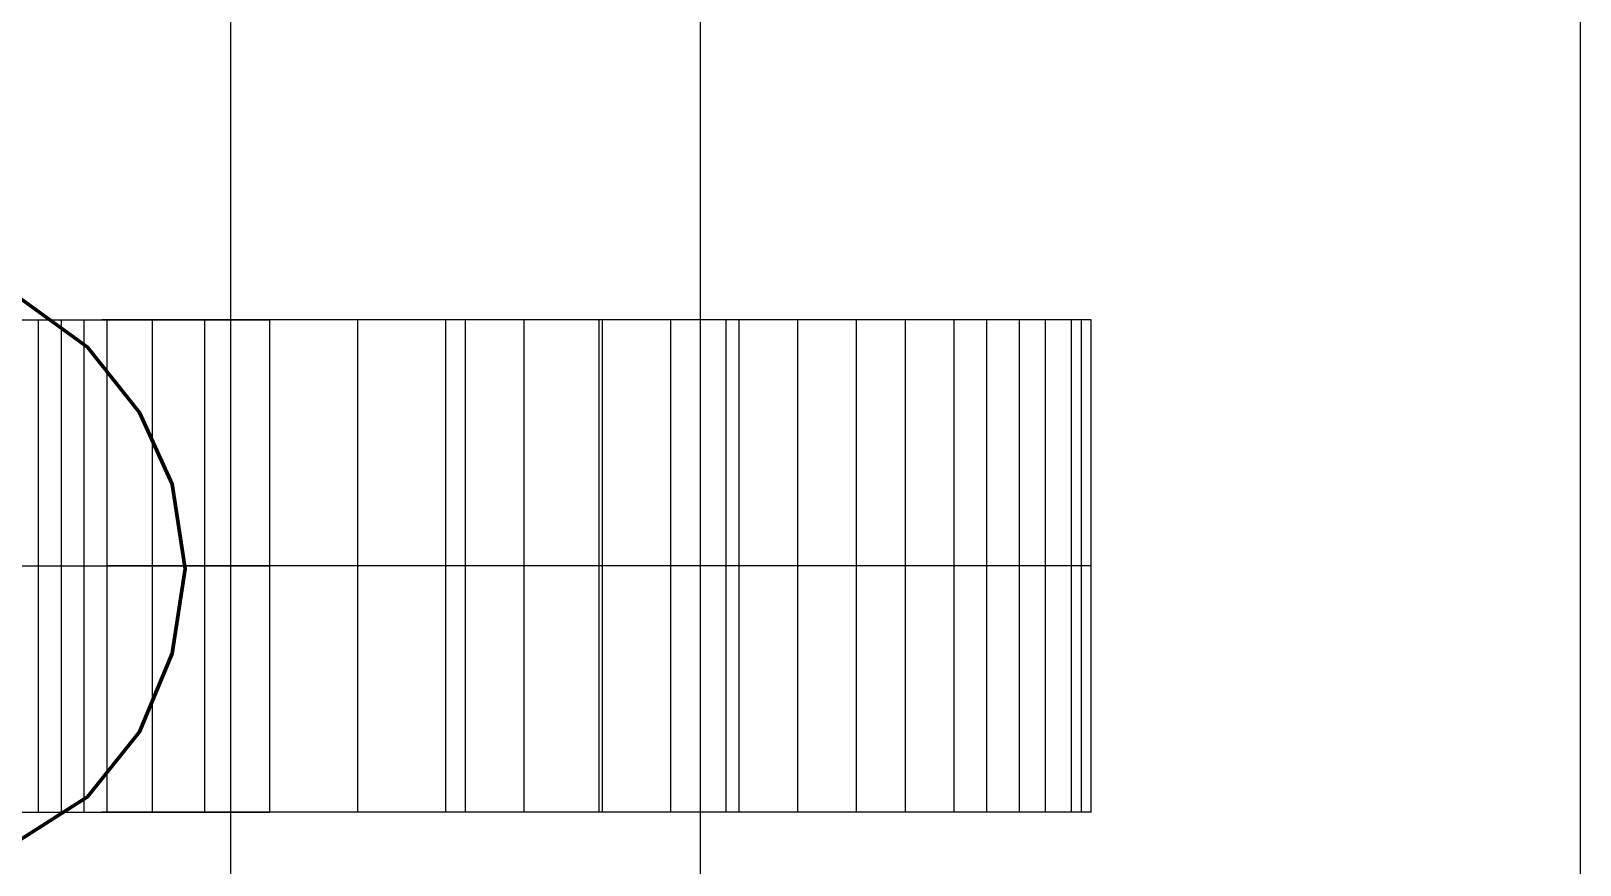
# Model space of a CAD drawing. Header units: millimetres. Extents: x -12.4 to 12.4, y -25.7 to 17.9.
# Drawn here: x 2.39 to 7.42, y 8.43 to 11.13 of the extents above; entities that cross this region are included whole.
import ezdxf

# ---------------------------------------------------------------- set-up
doc = ezdxf.new("R2010")
doc.units = ezdxf.units.MM
doc.layers.add('Default', color=7, linetype='Continuous', true_color=0x000000)

msp = doc.modelspace()

# ---------------------------------------------------------------- linework, layer by layer
at = {"layer": 'Default'}
for points in [[(7.4189, 16.6053), (7.4189, 4.3074)], [(7.4189, 16.6053), (7.4189, 4.3074)], [(7.4189, 16.6053), (7.4189, 4.3074)], [(2.5718, 10.1071), (2.3389, 10.2764)], [(2.5718, 10.1071), (2.3389, 10.2764)], [(2.5718, 10.1071), (2.3389, 10.2764)], [(-3.1644, 10.1965), (3.1644, 10.1965)], [(2.413, 8.5965), (2.413, 10.1965)], [(2.4871, 8.5965), (2.4871, 10.1965)], [(2.5612, 8.5965), (2.5612, 10.1965)], [(5.8314, 10.1965), (2.6182, 10.1965)], [(2.6353, 8.5965), (2.6353, 10.1965)], [(5.8314, 10.1965), (2.6353, 10.1965)], [(2.7834, 8.5965), (2.7834, 10.1965)], [(2.9528, 8.5965), (2.9528, 10.1965)], [(3.1644, 8.5965), (3.1644, 10.1965)], [(3.4502, 8.5965), (3.4502, 10.1965)], [(3.7359, 8.5965), (3.7359, 10.1965)], [(3.7994, 8.5965), (3.7994, 10.1965)], [(3.7994, 8.5965), (3.7994, 10.1965)], [(3.9899, 8.5965), (3.9899, 10.1965)], [(4.2333, 8.5965), (4.2333, 10.1965)], [(4.2439, 8.5965), (4.2439, 10.1965)], [(4.4662, 8.5965), (4.4662, 10.1965)], [(4.6461, 8.5965), (4.6461, 10.1965)], [(4.6884, 8.5965), (4.6884, 10.1965)], [(4.8789, 8.5965), (4.8789, 10.1965)], [(5.0694, 8.5965), (5.0694, 10.1965)], [(5.2282, 8.5965), (5.2282, 10.1965)], [(5.3869, 8.5965), (5.3869, 10.1965)], [(5.4928, 8.5965), (5.4928, 10.1965)], [(5.5986, 8.5965), (5.5986, 10.1965)], [(5.6833, 8.5965), (5.6833, 10.1965)], [(5.7679, 8.5965), (5.7679, 10.1965)], [(5.7997, 8.5965), (5.7997, 10.1965)], [(5.8314, 8.5965), (5.8314, 10.1965)], [(5.8314, 8.5965), (5.8314, 10.1965)], [(5.8314, 8.5965), (5.8314, 10.1965)], [(2.7411, 9.8954), (2.5718, 10.1071)], [(2.7411, 9.8954), (2.5718, 10.1071)], [(2.7411, 9.8954), (2.5718, 10.1071)], [(2.8469, 9.6626), (2.7411, 9.8954)], [(2.8469, 9.6626), (2.7411, 9.8954)], [(2.8469, 9.6626), (2.7411, 9.8954)], [(2.8893, 9.3874), (2.8469, 9.6626)], [(2.8893, 9.3874), (2.8469, 9.6626)], [(2.8893, 9.3874), (2.8469, 9.6626)], [(-3.1644, 9.3965), (3.1644, 9.3965)], [(5.8314, 9.3965), (2.6353, 9.3965)], [(2.8469, 9.1123), (2.8893, 9.3874)], [(2.8469, 9.1123), (2.8893, 9.3874)], [(2.8469, 9.1123), (2.8893, 9.3874)], [(2.7411, 8.8582), (2.8469, 9.1123)], [(2.7411, 8.8582), (2.8469, 9.1123)], [(2.7411, 8.8582), (2.8469, 9.1123)], [(2.5718, 8.6466), (2.7411, 8.8582)], [(2.5718, 8.6466), (2.7411, 8.8582)], [(2.5718, 8.6466), (2.7411, 8.8582)], [(2.3389, 8.4984), (2.5718, 8.6466)], [(2.3389, 8.4984), (2.5718, 8.6466)], [(2.3389, 8.4984), (2.5718, 8.6466)], [(-3.1644, 8.5965), (3.1644, 8.5965)], [(5.8314, 8.5965), (2.6182, 8.5965)], [(5.8314, 8.5965), (2.6353, 8.5965)]]:
    msp.add_lwpolyline(points, dxfattribs=at)
at = {"layer": 'Default', "color": 178, "true_color": 0x000000}
msp.add_lwpolyline([(3.0374, 7.7364), (3.0374, 11.5464), (4.5614, 11.5464), (4.5614, 7.7364)], close=True, dxfattribs=at)
at = {"layer": 'Default', "extrusion": (1, 0, 0)}
for points in [[(10.4563, 0), (10.4563, -1.6)], [(10.1918, 0), (10.1918, -1.6)], [(10.1965, 5.445), (10.1965, 0.111)], [(10.1071, 0), (10.1071, -1.6)], [(10.0013, 0), (10.0013, -1.6)], [(9.8954, 0), (9.8954, -1.6)], [(9.779, 0), (9.779, -1.6)], [(9.6626, 0), (9.6626, -1.6)], [(9.525, 0), (9.525, -1.6)], [(9.3874, 0), (9.3874, -1.6)], [(9.3965, 5.445), (9.3965, 0.111)], [(9.2498, 0), (9.2498, -1.6)], [(9.1123, 0), (9.1123, -1.6)], [(8.9853, 0), (8.9853, -1.6)], [(8.8582, 0), (8.8582, -1.6)], [(8.7524, 0), (8.7524, -1.6)], [(8.6466, 0), (8.6466, -1.6)], [(8.5725, 0), (8.5725, -1.6)], [(8.5965, 5.445), (8.5965, 0.111)]]:
    msp.add_lwpolyline(points, dxfattribs=at)
at = {"layer": 'Default', "color": 178, "lineweight": 211, "true_color": 0x000000}
msp.add_lwpolyline([(2.3389, 8.4984), (2.5718, 8.6466), (2.7411, 8.8582), (2.8469, 9.1123), (2.8893, 9.3874), (2.8469, 9.6626), (2.7411, 9.8954), (2.5718, 10.1071), (2.3389, 10.2764), (-2.3389, 10.2764), (-2.5718, 10.1071), (-2.7411, 9.8954), (-2.8681, 9.6626), (-2.8892, 9.3874), (-2.8681, 9.1123), (-2.7411, 8.8582), (-2.5718, 8.6466), (-2.3389, 8.4984)], close=True, dxfattribs=at)
at = {"layer": 'Default', "extrusion": (0, 1, 0)}
for points in [[(-2.7834, 5.191), (-2.7825, 5.2631), (-2.7798, 5.3348), (-2.7753, 5.4059), (-2.769, 5.4766), (-2.761, 5.5468), (-2.7512, 5.6165), (-2.7398, 5.6856), (-2.7267, 5.7541), (-2.7119, 5.822), (-2.6955, 5.8892), (-2.6774, 5.9559), (-2.6578, 6.0218), (-2.6366, 6.0871), (-2.6139, 6.1516), (-2.5896, 6.2155), (-2.5639, 6.2785), (-2.5366, 6.3408), (-2.5079, 6.4023), (-2.4778, 6.463), (-2.4462, 6.5228), (-2.4132, 6.5817), (-2.3789, 6.6398), (-2.3432, 6.6969), (-2.3062, 6.7531), (-2.2679, 6.8084), (-2.2283, 6.8627), (-2.1875, 6.916), (-2.1454, 6.9682), (-2.1021, 7.0194), (-2.0576, 7.0696), (-2.0119, 7.1187), (-1.9651, 7.1666), (-1.9171, 7.2135), (-1.868, 7.2591), (-1.8179, 7.3037), (-1.7667, 7.347), (-1.7144, 7.3891), (-1.6611, 7.4299), (-1.6068, 7.4695), (-1.5516, 7.5078), (-1.4954, 7.5448), (-1.4382, 7.5805), (-1.3801, 7.6148), (-1.3212, 7.6478), (-1.2614, 7.6793), (-1.2007, 7.7095), (-1.1392, 7.7382), (-1.077, 7.7654), (-1.0139, 7.7912), (-0.9501, 7.8154), (-0.8855, 7.8382), (-0.8203, 7.8594), (-0.7543, 7.879), (-0.6877, 7.897), (-0.6204, 7.9134), (-0.5525, 7.9282), (-0.484, 7.9413), (-0.4149, 7.9528), (-0.3453, 7.9625), (-0.2751, 7.9706), (-0.2044, 7.9768), (-0.1332, 7.9813), (-0.0615, 7.9841), (0.0106, 7.985), (0.0827, 7.9841), (0.1544, 7.9813), (0.2256, 7.9768), (0.2963, 7.9706), (0.3664, 7.9625), (0.4361, 7.9528), (0.5052, 7.9413), (0.5737, 7.9282), (0.6416, 7.9134), (0.7088, 7.897), (0.7755, 7.879), (0.8414, 7.8594), (0.9067, 7.8382), (0.9713, 7.8154), (1.0351, 7.7912), (1.0981, 7.7654), (1.1604, 7.7382), (1.2219, 7.7095), (1.2826, 7.6793), (1.3424, 7.6478), (1.4013, 7.6148), (1.4594, 7.5805), (1.5165, 7.5448), (1.5727, 7.5078), (1.628, 7.4695), (1.6823, 7.4299), (1.7356, 7.3891), (1.7878, 7.347), (1.839, 7.3037), (1.8892, 7.2591), (1.9383, 7.2135), (1.9862, 7.1666), (2.0331, 7.1187), (2.0788, 7.0696), (2.1233, 7.0194), (2.1666, 6.9682), (2.2087, 6.916), (2.2495, 6.8627), (2.2891, 6.8084), (2.3274, 6.7531), (2.3644, 6.6969), (2.4001, 6.6398), (2.4344, 6.5817), (2.4674, 6.5228), (2.4989, 6.463), (2.5291, 6.4023), (2.5578, 6.3408), (2.585, 6.2785), (2.6108, 6.2155), (2.635, 6.1516), (2.6578, 6.0871), (2.679, 6.0218), (2.6986, 5.9559), (2.7166, 5.8892), (2.733, 5.822), (2.7478, 5.7541), (2.7609, 5.6856), (2.7724, 5.6165), (2.7821, 5.5468), (2.7902, 5.4766), (2.7964, 5.4059), (2.8009, 5.3348), (2.8037, 5.2631), (2.8046, 5.191), (2.8037, 5.1189), (2.8009, 5.0472), (2.7964, 4.976), (2.7902, 4.9053), (2.7821, 4.8351), (2.7724, 4.7655), (2.7609, 4.6964), (2.7478, 4.6279), (2.733, 4.56), (2.7166, 4.4927), (2.6986, 4.4261), (2.679, 4.3601), (2.6578, 4.2949), (2.635, 4.2303), (2.6108, 4.1665), (2.585, 4.1034), (2.5578, 4.0411), (2.5291, 3.9797), (2.4989, 3.919), (2.4674, 3.8592), (2.4344, 3.8002), (2.4001, 3.7422), (2.3644, 3.685), (2.3274, 3.6288), (2.2891, 3.5736), (2.2495, 3.5193), (2.2087, 3.466), (2.1666, 3.4137), (2.1233, 3.3625), (2.0788, 3.3124), (2.0331, 3.2633), (1.9862, 3.2153), (1.9383, 3.1685), (1.8892, 3.1228), (1.839, 3.0783), (1.7878, 3.035), (1.7356, 2.9929), (1.6823, 2.952), (1.628, 2.9125), (1.5727, 2.8741), (1.5165, 2.8371), (1.4594, 2.8015), (1.4013, 2.7672), (1.3424, 2.7342), (1.2826, 2.7026), (1.2219, 2.6725), (1.1604, 2.6438), (1.0981, 2.6165), (1.0351, 2.5908), (0.9713, 2.5665), (0.9067, 2.5438), (0.8414, 2.5226), (0.7755, 2.503), (0.7088, 2.4849), (0.6416, 2.4685), (0.5737, 2.4537), (0.5052, 2.4406), (0.4361, 2.4292), (0.3664, 2.4194), (0.2963, 2.4114), (0.2256, 2.4051), (0.1544, 2.4006), (0.0827, 2.3979), (0.0106, 2.397), (-0.0615, 2.3979), (-0.1332, 2.4006), (-0.2044, 2.4051), (-0.2751, 2.4114), (-0.3453, 2.4194), (-0.4149, 2.4292), (-0.484, 2.4406), (-0.5525, 2.4537), (-0.6204, 2.4685), (-0.6877, 2.4849), (-0.7543, 2.503), (-0.8203, 2.5226), (-0.8855, 2.5438), (-0.9501, 2.5665), (-1.0139, 2.5908), (-1.077, 2.6165), (-1.1392, 2.6438), (-1.2007, 2.6725), (-1.2614, 2.7026), (-1.3212, 2.7342), (-1.3801, 2.7672), (-1.4382, 2.8015), (-1.4954, 2.8371), (-1.5516, 2.8741), (-1.6068, 2.9125), (-1.6611, 2.952), (-1.7144, 2.9929), (-1.7667, 3.035), (-1.8179, 3.0783), (-1.868, 3.1228), (-1.9171, 3.1685), (-1.9651, 3.2153), (-2.0119, 3.2633), (-2.0576, 3.3124), (-2.1021, 3.3625), (-2.1454, 3.4137), (-2.1875, 3.466), (-2.2283, 3.5193), (-2.2679, 3.5736), (-2.3062, 3.6288), (-2.3432, 3.685), (-2.3789, 3.7422), (-2.4132, 3.8002), (-2.4462, 3.8592), (-2.4778, 3.919), (-2.5079, 3.9797), (-2.5366, 4.0411), (-2.5639, 4.1034), (-2.5896, 4.1665), (-2.6139, 4.2303), (-2.6366, 4.2949), (-2.6578, 4.3601), (-2.6774, 4.4261), (-2.6955, 4.4927), (-2.7119, 4.56), (-2.7267, 4.6279), (-2.7398, 4.6964), (-2.7512, 4.7655), (-2.761, 4.8351), (-2.769, 4.9053), (-2.7753, 4.976), (-2.7798, 5.0472), (-2.7825, 5.1189)], [(-4.6461, 5.191), (-4.6458, 5.2128), (-4.645, 5.2345), (-4.6436, 5.2561), (-4.6417, 5.2775), (-4.6393, 5.2988), (-4.6363, 5.3199), (-4.6329, 5.3409), (-4.6289, 5.3616), (-4.6244, 5.3822), (-4.6194, 5.4026), (-4.614, 5.4228), (-4.608, 5.4428), (-4.6016, 5.4625), (-4.5947, 5.4821), (-4.5874, 5.5014), (-4.5795, 5.5205), (-4.5713, 5.5394), (-4.5626, 5.558), (-4.5535, 5.5764), (-4.5439, 5.5945), (-4.5339, 5.6124), (-4.5235, 5.63), (-4.5127, 5.6473), (-4.5015, 5.6644), (-4.4899, 5.6811), (-4.4779, 5.6976), (-4.4655, 5.7137), (-4.4527, 5.7295), (-4.4396, 5.7451), (-4.4261, 5.7603), (-4.4123, 5.7751), (-4.3981, 5.7897), (-4.3836, 5.8039), (-4.3687, 5.8177), (-4.3535, 5.8312), (-4.338, 5.8443), (-4.3221, 5.8571), (-4.306, 5.8694), (-4.2895, 5.8814), (-4.2728, 5.893), (-4.2558, 5.9043), (-4.2384, 5.9151), (-4.2209, 5.9255), (-4.203, 5.9355), (-4.1849, 5.945), (-4.1665, 5.9542), (-4.1479, 5.9629), (-4.129, 5.9711), (-4.1099, 5.9789), (-4.0905, 5.9863), (-4.071, 5.9932), (-4.0512, 5.9996), (-4.0312, 6.0055), (-4.011, 6.011), (-3.9906, 6.016), (-3.97, 6.0204), (-3.9493, 6.0244), (-3.9284, 6.0279), (-3.9073, 6.0308), (-3.886, 6.0333), (-3.8646, 6.0352), (-3.843, 6.0365), (-3.8213, 6.0374), (-3.7994, 6.0376), (-3.7776, 6.0374), (-3.7558, 6.0365), (-3.7343, 6.0352), (-3.7128, 6.0333), (-3.6916, 6.0308), (-3.6705, 6.0279), (-3.6495, 6.0244), (-3.6288, 6.0204), (-3.6082, 6.016), (-3.5878, 6.011), (-3.5676, 6.0055), (-3.5476, 5.9996), (-3.5279, 5.9932), (-3.5083, 5.9863), (-3.489, 5.9789), (-3.4699, 5.9711), (-3.451, 5.9629), (-3.4324, 5.9542), (-3.414, 5.945), (-3.3958, 5.9355), (-3.378, 5.9255), (-3.3604, 5.9151), (-3.3431, 5.9043), (-3.326, 5.893), (-3.3093, 5.8814), (-3.2928, 5.8694), (-3.2767, 5.8571), (-3.2609, 5.8443), (-3.2453, 5.8312), (-3.2301, 5.8177), (-3.2153, 5.8039), (-3.2007, 5.7897), (-3.1865, 5.7751), (-3.1727, 5.7603), (-3.1592, 5.7451), (-3.1461, 5.7295), (-3.1333, 5.7137), (-3.121, 5.6976), (-3.109, 5.6811), (-3.0973, 5.6644), (-3.0861, 5.6473), (-3.0753, 5.63), (-3.0649, 5.6124), (-3.0549, 5.5945), (-3.0454, 5.5764), (-3.0362, 5.558), (-3.0275, 5.5394), (-3.0193, 5.5205), (-3.0115, 5.5014), (-3.0041, 5.4821), (-2.9972, 5.4625), (-2.9908, 5.4428), (-2.9849, 5.4228), (-2.9794, 5.4026), (-2.9744, 5.3822), (-2.97, 5.3616), (-2.966, 5.3409), (-2.9625, 5.3199), (-2.9596, 5.2988), (-2.9571, 5.2775), (-2.9552, 5.2561), (-2.9539, 5.2345), (-2.953, 5.2128), (-2.9528, 5.191), (-2.953, 5.1691), (-2.9539, 5.1474), (-2.9552, 5.1258), (-2.9571, 5.1044), (-2.9596, 5.0831), (-2.9625, 5.062), (-2.966, 5.0411), (-2.97, 5.0203), (-2.9744, 4.9998), (-2.9794, 4.9794), (-2.9849, 4.9592), (-2.9908, 4.9392), (-2.9972, 4.9194), (-3.0041, 4.8999), (-3.0115, 4.8805), (-3.0193, 4.8614), (-3.0275, 4.8425), (-3.0362, 4.8239), (-3.0454, 4.8055), (-3.0549, 4.7874), (-3.0649, 4.7695), (-3.0753, 4.752), (-3.0861, 4.7346), (-3.0973, 4.7176), (-3.109, 4.7009), (-3.121, 4.6844), (-3.1333, 4.6683), (-3.1461, 4.6524), (-3.1592, 4.6369), (-3.1727, 4.6217), (-3.1865, 4.6068), (-3.2007, 4.5923), (-3.2153, 4.5781), (-3.2301, 4.5643), (-3.2453, 4.5508), (-3.2609, 4.5376), (-3.2767, 4.5249), (-3.2928, 4.5125), (-3.3093, 4.5005), (-3.326, 4.4889), (-3.3431, 4.4777), (-3.3604, 4.4669), (-3.378, 4.4565), (-3.3958, 4.4465), (-3.414, 4.4369), (-3.4324, 4.4278), (-3.451, 4.4191), (-3.4699, 4.4108), (-3.489, 4.403), (-3.5083, 4.3957), (-3.5279, 4.3888), (-3.5476, 4.3824), (-3.5676, 4.3764), (-3.5878, 4.371), (-3.6082, 4.366), (-3.6288, 4.3615), (-3.6495, 4.3575), (-3.6705, 4.3541), (-3.6916, 4.3511), (-3.7128, 4.3487), (-3.7343, 4.3468), (-3.7558, 4.3454), (-3.7776, 4.3446), (-3.7994, 4.3443), (-3.8213, 4.3446), (-3.843, 4.3454), (-3.8646, 4.3468), (-3.886, 4.3487), (-3.9073, 4.3511), (-3.9284, 4.3541), (-3.9493, 4.3575), (-3.97, 4.3615), (-3.9906, 4.366), (-4.011, 4.371), (-4.0312, 4.3764), (-4.0512, 4.3824), (-4.071, 4.3888), (-4.0905, 4.3957), (-4.1099, 4.403), (-4.129, 4.4108), (-4.1479, 4.4191), (-4.1665, 4.4278), (-4.1849, 4.4369), (-4.203, 4.4465), (-4.2209, 4.4565), (-4.2384, 4.4669), (-4.2558, 4.4777), (-4.2728, 4.4889), (-4.2895, 4.5005), (-4.306, 4.5125), (-4.3221, 4.5249), (-4.338, 4.5376), (-4.3535, 4.5508), (-4.3687, 4.5643), (-4.3836, 4.5781), (-4.3981, 4.5923), (-4.4123, 4.6068), (-4.4261, 4.6217), (-4.4396, 4.6369), (-4.4527, 4.6524), (-4.4655, 4.6683), (-4.4779, 4.6844), (-4.4899, 4.7009), (-4.5015, 4.7176), (-4.5127, 4.7346), (-4.5235, 4.752), (-4.5339, 4.7695), (-4.5439, 4.7874), (-4.5535, 4.8055), (-4.5626, 4.8239), (-4.5713, 4.8425), (-4.5795, 4.8614), (-4.5874, 4.8805), (-4.5947, 4.8999), (-4.6016, 4.9194), (-4.608, 4.9392), (-4.614, 4.9592), (-4.6194, 4.9794), (-4.6244, 4.9998), (-4.6289, 5.0203), (-4.6329, 5.0411), (-4.6363, 5.062), (-4.6393, 5.0831), (-4.6417, 5.1044), (-4.6436, 5.1258), (-4.645, 5.1474), (-4.6458, 5.1691)], [(-2.7834, 5.191), (-2.7825, 5.2631), (-2.7798, 5.3348), (-2.7753, 5.4059), (-2.769, 5.4766), (-2.761, 5.5468), (-2.7512, 5.6165), (-2.7398, 5.6856), (-2.7267, 5.7541), (-2.7119, 5.822), (-2.6955, 5.8892), (-2.6774, 5.9559), (-2.6578, 6.0218), (-2.6366, 6.0871), (-2.6139, 6.1516), (-2.5896, 6.2155), (-2.5639, 6.2785), (-2.5366, 6.3408), (-2.5079, 6.4023), (-2.4778, 6.463), (-2.4462, 6.5228), (-2.4132, 6.5817), (-2.3789, 6.6398), (-2.3432, 6.6969), (-2.3062, 6.7531), (-2.2679, 6.8084), (-2.2283, 6.8627), (-2.1875, 6.916), (-2.1454, 6.9682), (-2.1021, 7.0194), (-2.0576, 7.0696), (-2.0119, 7.1187), (-1.9651, 7.1666), (-1.9171, 7.2135), (-1.868, 7.2591), (-1.8179, 7.3037), (-1.7667, 7.347), (-1.7144, 7.3891), (-1.6611, 7.4299), (-1.6068, 7.4695), (-1.5516, 7.5078), (-1.4954, 7.5448), (-1.4382, 7.5805), (-1.3801, 7.6148), (-1.3212, 7.6478), (-1.2614, 7.6793), (-1.2007, 7.7095), (-1.1392, 7.7382), (-1.077, 7.7654), (-1.0139, 7.7912), (-0.9501, 7.8154), (-0.8855, 7.8382), (-0.8203, 7.8594), (-0.7543, 7.879), (-0.6877, 7.897), (-0.6204, 7.9134), (-0.5525, 7.9282), (-0.484, 7.9413), (-0.4149, 7.9528), (-0.3453, 7.9625), (-0.2751, 7.9706), (-0.2044, 7.9768), (-0.1332, 7.9813), (-0.0615, 7.9841), (0.0106, 7.985), (0.0827, 7.9841), (0.1544, 7.9813), (0.2256, 7.9768), (0.2963, 7.9706), (0.3664, 7.9625), (0.4361, 7.9528), (0.5052, 7.9413), (0.5737, 7.9282), (0.6416, 7.9134), (0.7088, 7.897), (0.7755, 7.879), (0.8414, 7.8594), (0.9067, 7.8382), (0.9713, 7.8154), (1.0351, 7.7912), (1.0981, 7.7654), (1.1604, 7.7382), (1.2219, 7.7095), (1.2826, 7.6793), (1.3424, 7.6478), (1.4013, 7.6148), (1.4594, 7.5805), (1.5165, 7.5448), (1.5727, 7.5078), (1.628, 7.4695), (1.6823, 7.4299), (1.7356, 7.3891), (1.7878, 7.347), (1.839, 7.3037), (1.8892, 7.2591), (1.9383, 7.2135), (1.9862, 7.1666), (2.0331, 7.1187), (2.0788, 7.0696), (2.1233, 7.0194), (2.1666, 6.9682), (2.2087, 6.916), (2.2495, 6.8627), (2.2891, 6.8084), (2.3274, 6.7531), (2.3644, 6.6969), (2.4001, 6.6398), (2.4344, 6.5817), (2.4674, 6.5228), (2.4989, 6.463), (2.5291, 6.4023), (2.5578, 6.3408), (2.585, 6.2785), (2.6108, 6.2155), (2.635, 6.1516), (2.6578, 6.0871), (2.679, 6.0218), (2.6986, 5.9559), (2.7166, 5.8892), (2.733, 5.822), (2.7478, 5.7541), (2.7609, 5.6856), (2.7724, 5.6165), (2.7821, 5.5468), (2.7902, 5.4766), (2.7964, 5.4059), (2.8009, 5.3348), (2.8037, 5.2631), (2.8046, 5.191), (2.8037, 5.1189), (2.8009, 5.0472), (2.7964, 4.976), (2.7902, 4.9053), (2.7821, 4.8351), (2.7724, 4.7655), (2.7609, 4.6964), (2.7478, 4.6279), (2.733, 4.56), (2.7166, 4.4927), (2.6986, 4.4261), (2.679, 4.3601), (2.6578, 4.2949), (2.635, 4.2303), (2.6108, 4.1665), (2.585, 4.1034), (2.5578, 4.0411), (2.5291, 3.9797), (2.4989, 3.919), (2.4674, 3.8592), (2.4344, 3.8002), (2.4001, 3.7422), (2.3644, 3.685), (2.3274, 3.6288), (2.2891, 3.5736), (2.2495, 3.5193), (2.2087, 3.466), (2.1666, 3.4137), (2.1233, 3.3625), (2.0788, 3.3124), (2.0331, 3.2633), (1.9862, 3.2153), (1.9383, 3.1685), (1.8892, 3.1228), (1.839, 3.0783), (1.7878, 3.035), (1.7356, 2.9929), (1.6823, 2.952), (1.628, 2.9125), (1.5727, 2.8741), (1.5165, 2.8371), (1.4594, 2.8015), (1.4013, 2.7672), (1.3424, 2.7342), (1.2826, 2.7026), (1.2219, 2.6725), (1.1604, 2.6438), (1.0981, 2.6165), (1.0351, 2.5908), (0.9713, 2.5665), (0.9067, 2.5438), (0.8414, 2.5226), (0.7755, 2.503), (0.7088, 2.4849), (0.6416, 2.4685), (0.5737, 2.4537), (0.5052, 2.4406), (0.4361, 2.4292), (0.3664, 2.4194), (0.2963, 2.4114), (0.2256, 2.4051), (0.1544, 2.4006), (0.0827, 2.3979), (0.0106, 2.397), (-0.0615, 2.3979), (-0.1332, 2.4006), (-0.2044, 2.4051), (-0.2751, 2.4114), (-0.3453, 2.4194), (-0.4149, 2.4292), (-0.484, 2.4406), (-0.5525, 2.4537), (-0.6204, 2.4685), (-0.6877, 2.4849), (-0.7543, 2.503), (-0.8203, 2.5226), (-0.8855, 2.5438), (-0.9501, 2.5665), (-1.0139, 2.5908), (-1.077, 2.6165), (-1.1392, 2.6438), (-1.2007, 2.6725), (-1.2614, 2.7026), (-1.3212, 2.7342), (-1.3801, 2.7672), (-1.4382, 2.8015), (-1.4954, 2.8371), (-1.5516, 2.8741), (-1.6068, 2.9125), (-1.6611, 2.952), (-1.7144, 2.9929), (-1.7667, 3.035), (-1.8179, 3.0783), (-1.868, 3.1228), (-1.9171, 3.1685), (-1.9651, 3.2153), (-2.0119, 3.2633), (-2.0576, 3.3124), (-2.1021, 3.3625), (-2.1454, 3.4137), (-2.1875, 3.466), (-2.2283, 3.5193), (-2.2679, 3.5736), (-2.3062, 3.6288), (-2.3432, 3.685), (-2.3789, 3.7422), (-2.4132, 3.8002), (-2.4462, 3.8592), (-2.4778, 3.919), (-2.5079, 3.9797), (-2.5366, 4.0411), (-2.5639, 4.1034), (-2.5896, 4.1665), (-2.6139, 4.2303), (-2.6366, 4.2949), (-2.6578, 4.3601), (-2.6774, 4.4261), (-2.6955, 4.4927), (-2.7119, 4.56), (-2.7267, 4.6279), (-2.7398, 4.6964), (-2.7512, 4.7655), (-2.761, 4.8351), (-2.769, 4.9053), (-2.7753, 4.976), (-2.7798, 5.0472), (-2.7825, 5.1189)], [(-4.6461, 5.191), (-4.6458, 5.2128), (-4.645, 5.2345), (-4.6436, 5.2561), (-4.6417, 5.2775), (-4.6393, 5.2988), (-4.6363, 5.3199), (-4.6329, 5.3409), (-4.6289, 5.3616), (-4.6244, 5.3822), (-4.6194, 5.4026), (-4.614, 5.4228), (-4.608, 5.4428), (-4.6016, 5.4625), (-4.5947, 5.4821), (-4.5874, 5.5014), (-4.5795, 5.5205), (-4.5713, 5.5394), (-4.5626, 5.558), (-4.5535, 5.5764), (-4.5439, 5.5945), (-4.5339, 5.6124), (-4.5235, 5.63), (-4.5127, 5.6473), (-4.5015, 5.6644), (-4.4899, 5.6811), (-4.4779, 5.6976), (-4.4655, 5.7137), (-4.4527, 5.7295), (-4.4396, 5.7451), (-4.4261, 5.7603), (-4.4123, 5.7751), (-4.3981, 5.7897), (-4.3836, 5.8039), (-4.3687, 5.8177), (-4.3535, 5.8312), (-4.338, 5.8443), (-4.3221, 5.8571), (-4.306, 5.8694), (-4.2895, 5.8814), (-4.2728, 5.893), (-4.2558, 5.9043), (-4.2384, 5.9151), (-4.2209, 5.9255), (-4.203, 5.9355), (-4.1849, 5.945), (-4.1665, 5.9542), (-4.1479, 5.9629), (-4.129, 5.9711), (-4.1099, 5.9789), (-4.0905, 5.9863), (-4.071, 5.9932), (-4.0512, 5.9996), (-4.0312, 6.0055), (-4.011, 6.011), (-3.9906, 6.016), (-3.97, 6.0204), (-3.9493, 6.0244), (-3.9284, 6.0279), (-3.9073, 6.0308), (-3.886, 6.0333), (-3.8646, 6.0352), (-3.843, 6.0365), (-3.8213, 6.0374), (-3.7994, 6.0376), (-3.7776, 6.0374), (-3.7558, 6.0365), (-3.7343, 6.0352), (-3.7128, 6.0333), (-3.6916, 6.0308), (-3.6705, 6.0279), (-3.6495, 6.0244), (-3.6288, 6.0204), (-3.6082, 6.016), (-3.5878, 6.011), (-3.5676, 6.0055), (-3.5476, 5.9996), (-3.5279, 5.9932), (-3.5083, 5.9863), (-3.489, 5.9789), (-3.4699, 5.9711), (-3.451, 5.9629), (-3.4324, 5.9542), (-3.414, 5.945), (-3.3958, 5.9355), (-3.378, 5.9255), (-3.3604, 5.9151), (-3.3431, 5.9043), (-3.326, 5.893), (-3.3093, 5.8814), (-3.2928, 5.8694), (-3.2767, 5.8571), (-3.2609, 5.8443), (-3.2453, 5.8312), (-3.2301, 5.8177), (-3.2153, 5.8039), (-3.2007, 5.7897), (-3.1865, 5.7751), (-3.1727, 5.7603), (-3.1592, 5.7451), (-3.1461, 5.7295), (-3.1333, 5.7137), (-3.121, 5.6976), (-3.109, 5.6811), (-3.0973, 5.6644), (-3.0861, 5.6473), (-3.0753, 5.63), (-3.0649, 5.6124), (-3.0549, 5.5945), (-3.0454, 5.5764), (-3.0362, 5.558), (-3.0275, 5.5394), (-3.0193, 5.5205), (-3.0115, 5.5014), (-3.0041, 5.4821), (-2.9972, 5.4625), (-2.9908, 5.4428), (-2.9849, 5.4228), (-2.9794, 5.4026), (-2.9744, 5.3822), (-2.97, 5.3616), (-2.966, 5.3409), (-2.9625, 5.3199), (-2.9596, 5.2988), (-2.9571, 5.2775), (-2.9552, 5.2561), (-2.9539, 5.2345), (-2.953, 5.2128), (-2.9528, 5.191), (-2.953, 5.1691), (-2.9539, 5.1474), (-2.9552, 5.1258), (-2.9571, 5.1044), (-2.9596, 5.0831), (-2.9625, 5.062), (-2.966, 5.0411), (-2.97, 5.0203), (-2.9744, 4.9998), (-2.9794, 4.9794), (-2.9849, 4.9592), (-2.9908, 4.9392), (-2.9972, 4.9194), (-3.0041, 4.8999), (-3.0115, 4.8805), (-3.0193, 4.8614), (-3.0275, 4.8425), (-3.0362, 4.8239), (-3.0454, 4.8055), (-3.0549, 4.7874), (-3.0649, 4.7695), (-3.0753, 4.752), (-3.0861, 4.7346), (-3.0973, 4.7176), (-3.109, 4.7009), (-3.121, 4.6844), (-3.1333, 4.6683), (-3.1461, 4.6524), (-3.1592, 4.6369), (-3.1727, 4.6217), (-3.1865, 4.6068), (-3.2007, 4.5923), (-3.2153, 4.5781), (-3.2301, 4.5643), (-3.2453, 4.5508), (-3.2609, 4.5376), (-3.2767, 4.5249), (-3.2928, 4.5125), (-3.3093, 4.5005), (-3.326, 4.4889), (-3.3431, 4.4777), (-3.3604, 4.4669), (-3.378, 4.4565), (-3.3958, 4.4465), (-3.414, 4.4369), (-3.4324, 4.4278), (-3.451, 4.4191), (-3.4699, 4.4108), (-3.489, 4.403), (-3.5083, 4.3957), (-3.5279, 4.3888), (-3.5476, 4.3824), (-3.5676, 4.3764), (-3.5878, 4.371), (-3.6082, 4.366), (-3.6288, 4.3615), (-3.6495, 4.3575), (-3.6705, 4.3541), (-3.6916, 4.3511), (-3.7128, 4.3487), (-3.7343, 4.3468), (-3.7558, 4.3454), (-3.7776, 4.3446), (-3.7994, 4.3443), (-3.8213, 4.3446), (-3.843, 4.3454), (-3.8646, 4.3468), (-3.886, 4.3487), (-3.9073, 4.3511), (-3.9284, 4.3541), (-3.9493, 4.3575), (-3.97, 4.3615), (-3.9906, 4.366), (-4.011, 4.371), (-4.0312, 4.3764), (-4.0512, 4.3824), (-4.071, 4.3888), (-4.0905, 4.3957), (-4.1099, 4.403), (-4.129, 4.4108), (-4.1479, 4.4191), (-4.1665, 4.4278), (-4.1849, 4.4369), (-4.203, 4.4465), (-4.2209, 4.4565), (-4.2384, 4.4669), (-4.2558, 4.4777), (-4.2728, 4.4889), (-4.2895, 4.5005), (-4.306, 4.5125), (-4.3221, 4.5249), (-4.338, 4.5376), (-4.3535, 4.5508), (-4.3687, 4.5643), (-4.3836, 4.5781), (-4.3981, 4.5923), (-4.4123, 4.6068), (-4.4261, 4.6217), (-4.4396, 4.6369), (-4.4527, 4.6524), (-4.4655, 4.6683), (-4.4779, 4.6844), (-4.4899, 4.7009), (-4.5015, 4.7176), (-4.5127, 4.7346), (-4.5235, 4.752), (-4.5339, 4.7695), (-4.5439, 4.7874), (-4.5535, 4.8055), (-4.5626, 4.8239), (-4.5713, 4.8425), (-4.5795, 4.8614), (-4.5874, 4.8805), (-4.5947, 4.8999), (-4.6016, 4.9194), (-4.608, 4.9392), (-4.614, 4.9592), (-4.6194, 4.9794), (-4.6244, 4.9998), (-4.6289, 5.0203), (-4.6329, 5.0411), (-4.6363, 5.062), (-4.6393, 5.0831), (-4.6417, 5.1044), (-4.6436, 5.1258), (-4.645, 5.1474), (-4.6458, 5.1691)], [(-2.7834, 5.191), (-2.7825, 5.2631), (-2.7798, 5.3348), (-2.7753, 5.4059), (-2.769, 5.4766), (-2.761, 5.5468), (-2.7512, 5.6165), (-2.7398, 5.6856), (-2.7267, 5.7541), (-2.7119, 5.822), (-2.6955, 5.8892), (-2.6774, 5.9559), (-2.6578, 6.0218), (-2.6366, 6.0871), (-2.6139, 6.1516), (-2.5896, 6.2155), (-2.5639, 6.2785), (-2.5366, 6.3408), (-2.5079, 6.4023), (-2.4778, 6.463), (-2.4462, 6.5228), (-2.4132, 6.5817), (-2.3789, 6.6398), (-2.3432, 6.6969), (-2.3062, 6.7531), (-2.2679, 6.8084), (-2.2283, 6.8627), (-2.1875, 6.916), (-2.1454, 6.9682), (-2.1021, 7.0194), (-2.0576, 7.0696), (-2.0119, 7.1187), (-1.9651, 7.1666), (-1.9171, 7.2135), (-1.868, 7.2591), (-1.8179, 7.3037), (-1.7667, 7.347), (-1.7144, 7.3891), (-1.6611, 7.4299), (-1.6068, 7.4695), (-1.5516, 7.5078), (-1.4954, 7.5448), (-1.4382, 7.5805), (-1.3801, 7.6148), (-1.3212, 7.6478), (-1.2614, 7.6793), (-1.2007, 7.7095), (-1.1392, 7.7382), (-1.077, 7.7654), (-1.0139, 7.7912), (-0.9501, 7.8154), (-0.8855, 7.8382), (-0.8203, 7.8594), (-0.7543, 7.879), (-0.6877, 7.897), (-0.6204, 7.9134), (-0.5525, 7.9282), (-0.484, 7.9413), (-0.4149, 7.9528), (-0.3453, 7.9625), (-0.2751, 7.9706), (-0.2044, 7.9768), (-0.1332, 7.9813), (-0.0615, 7.9841), (0.0106, 7.985), (0.0827, 7.9841), (0.1544, 7.9813), (0.2256, 7.9768), (0.2963, 7.9706), (0.3664, 7.9625), (0.4361, 7.9528), (0.5052, 7.9413), (0.5737, 7.9282), (0.6416, 7.9134), (0.7088, 7.897), (0.7755, 7.879), (0.8414, 7.8594), (0.9067, 7.8382), (0.9713, 7.8154), (1.0351, 7.7912), (1.0981, 7.7654), (1.1604, 7.7382), (1.2219, 7.7095), (1.2826, 7.6793), (1.3424, 7.6478), (1.4013, 7.6148), (1.4594, 7.5805), (1.5165, 7.5448), (1.5727, 7.5078), (1.628, 7.4695), (1.6823, 7.4299), (1.7356, 7.3891), (1.7878, 7.347), (1.839, 7.3037), (1.8892, 7.2591), (1.9383, 7.2135), (1.9862, 7.1666), (2.0331, 7.1187), (2.0788, 7.0696), (2.1233, 7.0194), (2.1666, 6.9682), (2.2087, 6.916), (2.2495, 6.8627), (2.2891, 6.8084), (2.3274, 6.7531), (2.3644, 6.6969), (2.4001, 6.6398), (2.4344, 6.5817), (2.4674, 6.5228), (2.4989, 6.463), (2.5291, 6.4023), (2.5578, 6.3408), (2.585, 6.2785), (2.6108, 6.2155), (2.635, 6.1516), (2.6578, 6.0871), (2.679, 6.0218), (2.6986, 5.9559), (2.7166, 5.8892), (2.733, 5.822), (2.7478, 5.7541), (2.7609, 5.6856), (2.7724, 5.6165), (2.7821, 5.5468), (2.7902, 5.4766), (2.7964, 5.4059), (2.8009, 5.3348), (2.8037, 5.2631), (2.8046, 5.191), (2.8037, 5.1189), (2.8009, 5.0472), (2.7964, 4.976), (2.7902, 4.9053), (2.7821, 4.8351), (2.7724, 4.7655), (2.7609, 4.6964), (2.7478, 4.6279), (2.733, 4.56), (2.7166, 4.4927), (2.6986, 4.4261), (2.679, 4.3601), (2.6578, 4.2949), (2.635, 4.2303), (2.6108, 4.1665), (2.585, 4.1034), (2.5578, 4.0411), (2.5291, 3.9797), (2.4989, 3.919), (2.4674, 3.8592), (2.4344, 3.8002), (2.4001, 3.7422), (2.3644, 3.685), (2.3274, 3.6288), (2.2891, 3.5736), (2.2495, 3.5193), (2.2087, 3.466), (2.1666, 3.4137), (2.1233, 3.3625), (2.0788, 3.3124), (2.0331, 3.2633), (1.9862, 3.2153), (1.9383, 3.1685), (1.8892, 3.1228), (1.839, 3.0783), (1.7878, 3.035), (1.7356, 2.9929), (1.6823, 2.952), (1.628, 2.9125), (1.5727, 2.8741), (1.5165, 2.8371), (1.4594, 2.8015), (1.4013, 2.7672), (1.3424, 2.7342), (1.2826, 2.7026), (1.2219, 2.6725), (1.1604, 2.6438), (1.0981, 2.6165), (1.0351, 2.5908), (0.9713, 2.5665), (0.9067, 2.5438), (0.8414, 2.5226), (0.7755, 2.503), (0.7088, 2.4849), (0.6416, 2.4685), (0.5737, 2.4537), (0.5052, 2.4406), (0.4361, 2.4292), (0.3664, 2.4194), (0.2963, 2.4114), (0.2256, 2.4051), (0.1544, 2.4006), (0.0827, 2.3979), (0.0106, 2.397), (-0.0615, 2.3979), (-0.1332, 2.4006), (-0.2044, 2.4051), (-0.2751, 2.4114), (-0.3453, 2.4194), (-0.4149, 2.4292), (-0.484, 2.4406), (-0.5525, 2.4537), (-0.6204, 2.4685), (-0.6877, 2.4849), (-0.7543, 2.503), (-0.8203, 2.5226), (-0.8855, 2.5438), (-0.9501, 2.5665), (-1.0139, 2.5908), (-1.077, 2.6165), (-1.1392, 2.6438), (-1.2007, 2.6725), (-1.2614, 2.7026), (-1.3212, 2.7342), (-1.3801, 2.7672), (-1.4382, 2.8015), (-1.4954, 2.8371), (-1.5516, 2.8741), (-1.6068, 2.9125), (-1.6611, 2.952), (-1.7144, 2.9929), (-1.7667, 3.035), (-1.8179, 3.0783), (-1.868, 3.1228), (-1.9171, 3.1685), (-1.9651, 3.2153), (-2.0119, 3.2633), (-2.0576, 3.3124), (-2.1021, 3.3625), (-2.1454, 3.4137), (-2.1875, 3.466), (-2.2283, 3.5193), (-2.2679, 3.5736), (-2.3062, 3.6288), (-2.3432, 3.685), (-2.3789, 3.7422), (-2.4132, 3.8002), (-2.4462, 3.8592), (-2.4778, 3.919), (-2.5079, 3.9797), (-2.5366, 4.0411), (-2.5639, 4.1034), (-2.5896, 4.1665), (-2.6139, 4.2303), (-2.6366, 4.2949), (-2.6578, 4.3601), (-2.6774, 4.4261), (-2.6955, 4.4927), (-2.7119, 4.56), (-2.7267, 4.6279), (-2.7398, 4.6964), (-2.7512, 4.7655), (-2.761, 4.8351), (-2.769, 4.9053), (-2.7753, 4.976), (-2.7798, 5.0472), (-2.7825, 5.1189)], [(-4.6461, 5.191), (-4.6458, 5.2128), (-4.645, 5.2345), (-4.6436, 5.2561), (-4.6417, 5.2775), (-4.6393, 5.2988), (-4.6363, 5.3199), (-4.6329, 5.3409), (-4.6289, 5.3616), (-4.6244, 5.3822), (-4.6194, 5.4026), (-4.614, 5.4228), (-4.608, 5.4428), (-4.6016, 5.4625), (-4.5947, 5.4821), (-4.5874, 5.5014), (-4.5795, 5.5205), (-4.5713, 5.5394), (-4.5626, 5.558), (-4.5535, 5.5764), (-4.5439, 5.5945), (-4.5339, 5.6124), (-4.5235, 5.63), (-4.5127, 5.6473), (-4.5015, 5.6644), (-4.4899, 5.6811), (-4.4779, 5.6976), (-4.4655, 5.7137), (-4.4527, 5.7295), (-4.4396, 5.7451), (-4.4261, 5.7603), (-4.4123, 5.7751), (-4.3981, 5.7897), (-4.3836, 5.8039), (-4.3687, 5.8177), (-4.3535, 5.8312), (-4.338, 5.8443), (-4.3221, 5.8571), (-4.306, 5.8694), (-4.2895, 5.8814), (-4.2728, 5.893), (-4.2558, 5.9043), (-4.2384, 5.9151), (-4.2209, 5.9255), (-4.203, 5.9355), (-4.1849, 5.945), (-4.1665, 5.9542), (-4.1479, 5.9629), (-4.129, 5.9711), (-4.1099, 5.9789), (-4.0905, 5.9863), (-4.071, 5.9932), (-4.0512, 5.9996), (-4.0312, 6.0055), (-4.011, 6.011), (-3.9906, 6.016), (-3.97, 6.0204), (-3.9493, 6.0244), (-3.9284, 6.0279), (-3.9073, 6.0308), (-3.886, 6.0333), (-3.8646, 6.0352), (-3.843, 6.0365), (-3.8213, 6.0374), (-3.7994, 6.0376), (-3.7776, 6.0374), (-3.7558, 6.0365), (-3.7343, 6.0352), (-3.7128, 6.0333), (-3.6916, 6.0308), (-3.6705, 6.0279), (-3.6495, 6.0244), (-3.6288, 6.0204), (-3.6082, 6.016), (-3.5878, 6.011), (-3.5676, 6.0055), (-3.5476, 5.9996), (-3.5279, 5.9932), (-3.5083, 5.9863), (-3.489, 5.9789), (-3.4699, 5.9711), (-3.451, 5.9629), (-3.4324, 5.9542), (-3.414, 5.945), (-3.3958, 5.9355), (-3.378, 5.9255), (-3.3604, 5.9151), (-3.3431, 5.9043), (-3.326, 5.893), (-3.3093, 5.8814), (-3.2928, 5.8694), (-3.2767, 5.8571), (-3.2609, 5.8443), (-3.2453, 5.8312), (-3.2301, 5.8177), (-3.2153, 5.8039), (-3.2007, 5.7897), (-3.1865, 5.7751), (-3.1727, 5.7603), (-3.1592, 5.7451), (-3.1461, 5.7295), (-3.1333, 5.7137), (-3.121, 5.6976), (-3.109, 5.6811), (-3.0973, 5.6644), (-3.0861, 5.6473), (-3.0753, 5.63), (-3.0649, 5.6124), (-3.0549, 5.5945), (-3.0454, 5.5764), (-3.0362, 5.558), (-3.0275, 5.5394), (-3.0193, 5.5205), (-3.0115, 5.5014), (-3.0041, 5.4821), (-2.9972, 5.4625), (-2.9908, 5.4428), (-2.9849, 5.4228), (-2.9794, 5.4026), (-2.9744, 5.3822), (-2.97, 5.3616), (-2.966, 5.3409), (-2.9625, 5.3199), (-2.9596, 5.2988), (-2.9571, 5.2775), (-2.9552, 5.2561), (-2.9539, 5.2345), (-2.953, 5.2128), (-2.9528, 5.191), (-2.953, 5.1691), (-2.9539, 5.1474), (-2.9552, 5.1258), (-2.9571, 5.1044), (-2.9596, 5.0831), (-2.9625, 5.062), (-2.966, 5.0411), (-2.97, 5.0203), (-2.9744, 4.9998), (-2.9794, 4.9794), (-2.9849, 4.9592), (-2.9908, 4.9392), (-2.9972, 4.9194), (-3.0041, 4.8999), (-3.0115, 4.8805), (-3.0193, 4.8614), (-3.0275, 4.8425), (-3.0362, 4.8239), (-3.0454, 4.8055), (-3.0549, 4.7874), (-3.0649, 4.7695), (-3.0753, 4.752), (-3.0861, 4.7346), (-3.0973, 4.7176), (-3.109, 4.7009), (-3.121, 4.6844), (-3.1333, 4.6683), (-3.1461, 4.6524), (-3.1592, 4.6369), (-3.1727, 4.6217), (-3.1865, 4.6068), (-3.2007, 4.5923), (-3.2153, 4.5781), (-3.2301, 4.5643), (-3.2453, 4.5508), (-3.2609, 4.5376), (-3.2767, 4.5249), (-3.2928, 4.5125), (-3.3093, 4.5005), (-3.326, 4.4889), (-3.3431, 4.4777), (-3.3604, 4.4669), (-3.378, 4.4565), (-3.3958, 4.4465), (-3.414, 4.4369), (-3.4324, 4.4278), (-3.451, 4.4191), (-3.4699, 4.4108), (-3.489, 4.403), (-3.5083, 4.3957), (-3.5279, 4.3888), (-3.5476, 4.3824), (-3.5676, 4.3764), (-3.5878, 4.371), (-3.6082, 4.366), (-3.6288, 4.3615), (-3.6495, 4.3575), (-3.6705, 4.3541), (-3.6916, 4.3511), (-3.7128, 4.3487), (-3.7343, 4.3468), (-3.7558, 4.3454), (-3.7776, 4.3446), (-3.7994, 4.3443), (-3.8213, 4.3446), (-3.843, 4.3454), (-3.8646, 4.3468), (-3.886, 4.3487), (-3.9073, 4.3511), (-3.9284, 4.3541), (-3.9493, 4.3575), (-3.97, 4.3615), (-3.9906, 4.366), (-4.011, 4.371), (-4.0312, 4.3764), (-4.0512, 4.3824), (-4.071, 4.3888), (-4.0905, 4.3957), (-4.1099, 4.403), (-4.129, 4.4108), (-4.1479, 4.4191), (-4.1665, 4.4278), (-4.1849, 4.4369), (-4.203, 4.4465), (-4.2209, 4.4565), (-4.2384, 4.4669), (-4.2558, 4.4777), (-4.2728, 4.4889), (-4.2895, 4.5005), (-4.306, 4.5125), (-4.3221, 4.5249), (-4.338, 4.5376), (-4.3535, 4.5508), (-4.3687, 4.5643), (-4.3836, 4.5781), (-4.3981, 4.5923), (-4.4123, 4.6068), (-4.4261, 4.6217), (-4.4396, 4.6369), (-4.4527, 4.6524), (-4.4655, 4.6683), (-4.4779, 4.6844), (-4.4899, 4.7009), (-4.5015, 4.7176), (-4.5127, 4.7346), (-4.5235, 4.752), (-4.5339, 4.7695), (-4.5439, 4.7874), (-4.5535, 4.8055), (-4.5626, 4.8239), (-4.5713, 4.8425), (-4.5795, 4.8614), (-4.5874, 4.8805), (-4.5947, 4.8999), (-4.6016, 4.9194), (-4.608, 4.9392), (-4.614, 4.9592), (-4.6194, 4.9794), (-4.6244, 4.9998), (-4.6289, 5.0203), (-4.6329, 5.0411), (-4.6363, 5.062), (-4.6393, 5.0831), (-4.6417, 5.1044), (-4.6436, 5.1258), (-4.645, 5.1474), (-4.6458, 5.1691)]]:
    msp.add_lwpolyline(points, close=True, dxfattribs=at)
for points in [[(-2.4871, 0.0898), (-2.3389, 0.0051)], [(-2.6353, 0.111), (-2.4871, 0.0898)], [(-3.1644, 10.271), (-3.7359, 9.8265)], [(-3.7359, 9.8265), (-4.2439, 9.3185)], [(-4.2439, 9.3185), (-4.6884, 8.7681)], [(-4.6884, 8.7681), (-5.0694, 8.1755)], [(-5.0694, 8.1755), (-5.3869, 7.5193)], [(-5.3869, 7.5193), (-5.5986, 6.842)], [(-5.5986, 6.842), (-5.7679, 6.1435)], [(-5.7679, 6.1435), (-5.8314, 5.445)], [(-2.4871, 0.0898), (-2.3389, 0.0051)], [(-2.6353, 0.111), (-2.4871, 0.0898)], [(-3.1644, 10.271), (-3.7359, 9.8265)], [(-3.7359, 9.8265), (-4.2439, 9.3185)], [(-4.2439, 9.3185), (-4.6884, 8.7681)], [(-4.6884, 8.7681), (-5.0694, 8.1755)], [(-5.0694, 8.1755), (-5.3869, 7.5193)], [(-5.3869, 7.5193), (-5.5986, 6.842)], [(-5.5986, 6.842), (-5.7679, 6.1435)], [(-5.7679, 6.1435), (-5.8314, 5.445)], [(-2.3038, -1.5922), (-2.3765, -1.5024), (-2.3178, -1.4554), (-2.2543, -1.3707), (-2.2331, -1.2437), (-2.2331, -0.2912), (-2.2543, -0.143), (-2.3389, 0.0051), (-2.4871, 0.0898), (-2.6353, 0.111), (-5.8314, 0.111), (-5.8314, 5.445), (-5.7679, 6.1435), (-5.5986, 6.842), (-5.3869, 7.5193), (-5.0694, 8.1755), (-4.6884, 8.7681), (-4.2439, 9.3185), (-3.7359, 9.8265), (-3.1644, 10.271), (3.1644, 10.271), (3.7359, 9.8265), (4.2439, 9.3185), (4.6884, 8.7681), (5.0694, 8.1755), (5.3869, 7.5193), (5.6197, 6.842), (5.7679, 6.1435), (5.8314, 5.445), (5.8314, 0.111), (2.6987, 0.111), (2.5083, 0.0686), (2.3601, -0.016), (2.2542, -0.1854), (2.2119, -0.3547), (2.2119, -1.1802), (2.2542, -1.3284), (2.3389, -1.4554), (2.4122, -1.4993), (2.357, -1.5596)], [(-2.4871, 0.0898), (-2.3389, 0.0051)], [(-2.6353, 0.111), (-2.4871, 0.0898)], [(-3.1644, 10.271), (-3.7359, 9.8265)], [(-3.7359, 9.8265), (-4.2439, 9.3185)], [(-4.2439, 9.3185), (-4.6884, 8.7681)], [(-4.6884, 8.7681), (-5.0694, 8.1755)], [(-5.0694, 8.1755), (-5.3869, 7.5193)], [(-5.3869, 7.5193), (-5.5986, 6.842)], [(-5.5986, 6.842), (-5.7679, 6.1435)], [(-5.7679, 6.1435), (-5.8314, 5.445)]]:
    msp.add_lwpolyline(points, dxfattribs=at)
at = {"layer": 'Default', "color": 178, "lineweight": 158, "true_color": 0x000000, "extrusion": (0, 1, 0)}
for points in [[(-2.7834, 5.191), (-2.7825, 5.1189), (-2.7798, 5.0472), (-2.7753, 4.976), (-2.769, 4.9053), (-2.761, 4.8351), (-2.7512, 4.7655), (-2.7398, 4.6964), (-2.7267, 4.6279), (-2.7119, 4.56), (-2.6955, 4.4927), (-2.6774, 4.4261), (-2.6578, 4.3601), (-2.6366, 4.2949), (-2.6139, 4.2303), (-2.5896, 4.1665), (-2.5639, 4.1034), (-2.5366, 4.0411), (-2.5079, 3.9797), (-2.4778, 3.919), (-2.4462, 3.8592), (-2.4132, 3.8002), (-2.3789, 3.7422), (-2.3432, 3.685), (-2.3062, 3.6288), (-2.2679, 3.5736), (-2.2283, 3.5193), (-2.1875, 3.466), (-2.1454, 3.4137), (-2.1021, 3.3625), (-2.0576, 3.3124), (-2.0119, 3.2633), (-1.9651, 3.2153), (-1.9171, 3.1685), (-1.868, 3.1228), (-1.8179, 3.0783), (-1.7667, 3.035), (-1.7144, 2.9929), (-1.6611, 2.952), (-1.6068, 2.9125), (-1.5516, 2.8741), (-1.4954, 2.8371), (-1.4382, 2.8015), (-1.3801, 2.7672), (-1.3212, 2.7342), (-1.2614, 2.7026), (-1.2007, 2.6725), (-1.1392, 2.6438), (-1.077, 2.6165), (-1.0139, 2.5908), (-0.9501, 2.5665), (-0.8855, 2.5438), (-0.8203, 2.5226), (-0.7543, 2.503), (-0.6877, 2.4849), (-0.6204, 2.4685), (-0.5525, 2.4537), (-0.484, 2.4406), (-0.4149, 2.4292), (-0.3453, 2.4194), (-0.2751, 2.4114), (-0.2044, 2.4051), (-0.1332, 2.4006), (-0.0615, 2.3979), (0.0106, 2.397)], [(0.0106, 7.985), (-0.0615, 7.9841), (-0.1332, 7.9813), (-0.2044, 7.9768), (-0.2751, 7.9706), (-0.3453, 7.9625), (-0.4149, 7.9528), (-0.484, 7.9413), (-0.5525, 7.9282), (-0.6204, 7.9134), (-0.6877, 7.897), (-0.7543, 7.879), (-0.8203, 7.8594), (-0.8855, 7.8382), (-0.9501, 7.8154), (-1.0139, 7.7912), (-1.077, 7.7654), (-1.1392, 7.7382), (-1.2007, 7.7095), (-1.2614, 7.6793), (-1.3212, 7.6478), (-1.3801, 7.6148), (-1.4382, 7.5805), (-1.4954, 7.5448), (-1.5516, 7.5078), (-1.6068, 7.4695), (-1.6611, 7.4299), (-1.7144, 7.3891), (-1.7667, 7.347), (-1.8179, 7.3037), (-1.868, 7.2591), (-1.9171, 7.2135), (-1.9651, 7.1666), (-2.0119, 7.1187), (-2.0576, 7.0696), (-2.1021, 7.0194), (-2.1454, 6.9682), (-2.1875, 6.916), (-2.2283, 6.8627), (-2.2679, 6.8084), (-2.3062, 6.7531), (-2.3432, 6.6969), (-2.3789, 6.6398), (-2.4132, 6.5817), (-2.4462, 6.5228), (-2.4778, 6.463), (-2.5079, 6.4023), (-2.5366, 6.3408), (-2.5639, 6.2785), (-2.5896, 6.2155), (-2.6139, 6.1516), (-2.6366, 6.0871), (-2.6578, 6.0218), (-2.6774, 5.9559), (-2.6955, 5.8892), (-2.7119, 5.822), (-2.7267, 5.7541), (-2.7398, 5.6856), (-2.7512, 5.6165), (-2.761, 5.5468), (-2.769, 5.4766), (-2.7753, 5.4059), (-2.7798, 5.3348), (-2.7825, 5.2631), (-2.7834, 5.191)]]:
    msp.add_lwpolyline(points, dxfattribs=at)
at = {"layer": 'Default', "color": 178, "lineweight": 35, "true_color": 0x000000, "extrusion": (0, 1, 0)}
for points in [[(-3.7994, 4.3443), (-3.7776, 4.3446), (-3.7558, 4.3454), (-3.7343, 4.3468), (-3.7128, 4.3487), (-3.6916, 4.3511), (-3.6705, 4.3541), (-3.6495, 4.3575), (-3.6288, 4.3615), (-3.6082, 4.366), (-3.5878, 4.371), (-3.5676, 4.3764), (-3.5476, 4.3824), (-3.5279, 4.3888), (-3.5083, 4.3957), (-3.489, 4.403), (-3.4699, 4.4108), (-3.451, 4.4191), (-3.4324, 4.4278), (-3.414, 4.4369), (-3.3958, 4.4465), (-3.378, 4.4565), (-3.3604, 4.4669), (-3.3431, 4.4777), (-3.326, 4.4889), (-3.3093, 4.5005), (-3.2928, 4.5125), (-3.2767, 4.5249), (-3.2609, 4.5376), (-3.2453, 4.5508), (-3.2301, 4.5643), (-3.2153, 4.5781), (-3.2007, 4.5923), (-3.1865, 4.6068), (-3.1727, 4.6217), (-3.1592, 4.6369), (-3.1461, 4.6524), (-3.1333, 4.6683), (-3.121, 4.6844), (-3.109, 4.7009), (-3.0973, 4.7176), (-3.0861, 4.7346), (-3.0753, 4.752), (-3.0649, 4.7695), (-3.0549, 4.7874), (-3.0454, 4.8055), (-3.0362, 4.8239), (-3.0275, 4.8425), (-3.0193, 4.8614), (-3.0115, 4.8805), (-3.0041, 4.8999), (-2.9972, 4.9194), (-2.9908, 4.9392), (-2.9849, 4.9592), (-2.9794, 4.9794), (-2.9744, 4.9998), (-2.97, 5.0203), (-2.966, 5.0411), (-2.9625, 5.062), (-2.9596, 5.0831), (-2.9571, 5.1044), (-2.9552, 5.1258), (-2.9539, 5.1474), (-2.953, 5.1691), (-2.9528, 5.191)], [(-2.9528, 5.191), (-2.953, 5.2128), (-2.9539, 5.2345), (-2.9552, 5.2561), (-2.9571, 5.2775), (-2.9596, 5.2988), (-2.9625, 5.3199), (-2.966, 5.3409), (-2.97, 5.3616), (-2.9744, 5.3822), (-2.9794, 5.4026), (-2.9849, 5.4228), (-2.9908, 5.4428), (-2.9972, 5.4625), (-3.0041, 5.4821), (-3.0115, 5.5014), (-3.0193, 5.5205), (-3.0275, 5.5394), (-3.0362, 5.558), (-3.0454, 5.5764), (-3.0549, 5.5945), (-3.0649, 5.6124), (-3.0753, 5.63), (-3.0861, 5.6473), (-3.0973, 5.6644), (-3.109, 5.6811), (-3.121, 5.6976), (-3.1333, 5.7137), (-3.1461, 5.7295), (-3.1592, 5.7451), (-3.1727, 5.7603), (-3.1865, 5.7751), (-3.2007, 5.7897), (-3.2153, 5.8039), (-3.2301, 5.8177), (-3.2453, 5.8312), (-3.2609, 5.8443), (-3.2767, 5.8571), (-3.2928, 5.8694), (-3.3093, 5.8814), (-3.326, 5.893), (-3.3431, 5.9043), (-3.3604, 5.9151), (-3.378, 5.9255), (-3.3958, 5.9355), (-3.414, 5.945), (-3.4324, 5.9542), (-3.451, 5.9629), (-3.4699, 5.9711), (-3.489, 5.9789), (-3.5083, 5.9863), (-3.5279, 5.9932), (-3.5476, 5.9996), (-3.5676, 6.0055), (-3.5878, 6.011), (-3.6082, 6.016), (-3.6288, 6.0204), (-3.6495, 6.0244), (-3.6705, 6.0279), (-3.6916, 6.0308), (-3.7128, 6.0333), (-3.7343, 6.0352), (-3.7558, 6.0365), (-3.7776, 6.0374), (-3.7994, 6.0376)], [(-4.6461, 5.191), (-4.6458, 5.1691), (-4.645, 5.1474), (-4.6436, 5.1258), (-4.6417, 5.1044), (-4.6393, 5.0831), (-4.6363, 5.062), (-4.6329, 5.0411), (-4.6289, 5.0203), (-4.6244, 4.9998), (-4.6194, 4.9794), (-4.614, 4.9592), (-4.608, 4.9392), (-4.6016, 4.9194), (-4.5947, 4.8999), (-4.5874, 4.8805), (-4.5795, 4.8614), (-4.5713, 4.8425), (-4.5626, 4.8239), (-4.5535, 4.8055), (-4.5439, 4.7874), (-4.5339, 4.7695), (-4.5235, 4.752), (-4.5127, 4.7346), (-4.5015, 4.7176), (-4.4899, 4.7009), (-4.4779, 4.6844), (-4.4655, 4.6683), (-4.4527, 4.6524), (-4.4396, 4.6369), (-4.4261, 4.6217), (-4.4123, 4.6068), (-4.3981, 4.5923), (-4.3836, 4.5781), (-4.3687, 4.5643), (-4.3535, 4.5508), (-4.338, 4.5376), (-4.3221, 4.5249), (-4.306, 4.5125), (-4.2895, 4.5005), (-4.2728, 4.4889), (-4.2558, 4.4777), (-4.2384, 4.4669), (-4.2209, 4.4565), (-4.203, 4.4465), (-4.1849, 4.4369), (-4.1665, 4.4278), (-4.1479, 4.4191), (-4.129, 4.4108), (-4.1099, 4.403), (-4.0905, 4.3957), (-4.071, 4.3888), (-4.0512, 4.3824), (-4.0312, 4.3764), (-4.011, 4.371), (-3.9906, 4.366), (-3.97, 4.3615), (-3.9493, 4.3575), (-3.9284, 4.3541), (-3.9073, 4.3511), (-3.886, 4.3487), (-3.8646, 4.3468), (-3.843, 4.3454), (-3.8213, 4.3446), (-3.7994, 4.3443)], [(-3.7994, 6.0376), (-3.8213, 6.0374), (-3.843, 6.0365), (-3.8646, 6.0352), (-3.886, 6.0333), (-3.9073, 6.0308), (-3.9284, 6.0279), (-3.9493, 6.0244), (-3.97, 6.0204), (-3.9906, 6.016), (-4.011, 6.011), (-4.0312, 6.0055), (-4.0512, 5.9996), (-4.071, 5.9932), (-4.0905, 5.9863), (-4.1099, 5.9789), (-4.129, 5.9711), (-4.1479, 5.9629), (-4.1665, 5.9542), (-4.1849, 5.945), (-4.203, 5.9355), (-4.2209, 5.9255), (-4.2384, 5.9151), (-4.2558, 5.9043), (-4.2728, 5.893), (-4.2895, 5.8814), (-4.306, 5.8694), (-4.3221, 5.8571), (-4.338, 5.8443), (-4.3535, 5.8312), (-4.3687, 5.8177), (-4.3836, 5.8039), (-4.3981, 5.7897), (-4.4123, 5.7751), (-4.4261, 5.7603), (-4.4396, 5.7451), (-4.4527, 5.7295), (-4.4655, 5.7137), (-4.4779, 5.6976), (-4.4899, 5.6811), (-4.5015, 5.6644), (-4.5127, 5.6473), (-4.5235, 5.63), (-4.5339, 5.6124), (-4.5439, 5.5945), (-4.5535, 5.5764), (-4.5626, 5.558), (-4.5713, 5.5394), (-4.5795, 5.5205), (-4.5874, 5.5014), (-4.5947, 5.4821), (-4.6016, 5.4625), (-4.608, 5.4428), (-4.614, 5.4228), (-4.6194, 5.4026), (-4.6244, 5.3822), (-4.6289, 5.3616), (-4.6329, 5.3409), (-4.6363, 5.3199), (-4.6393, 5.2988), (-4.6417, 5.2775), (-4.6436, 5.2561), (-4.645, 5.2345), (-4.6458, 5.2128), (-4.6461, 5.191)]]:
    msp.add_lwpolyline(points, dxfattribs=at)
at = {"layer": 'Default', "color": 178, "true_color": 0x000000, "extrusion": (0, 1, 0)}
msp.add_lwpolyline([(-3.1644, 0.111), (-3.1644, 2.651), (-4.4344, 2.651), (-4.4344, 0.111)], close=True, dxfattribs=at)

doc.saveas('drawing.dxf')
